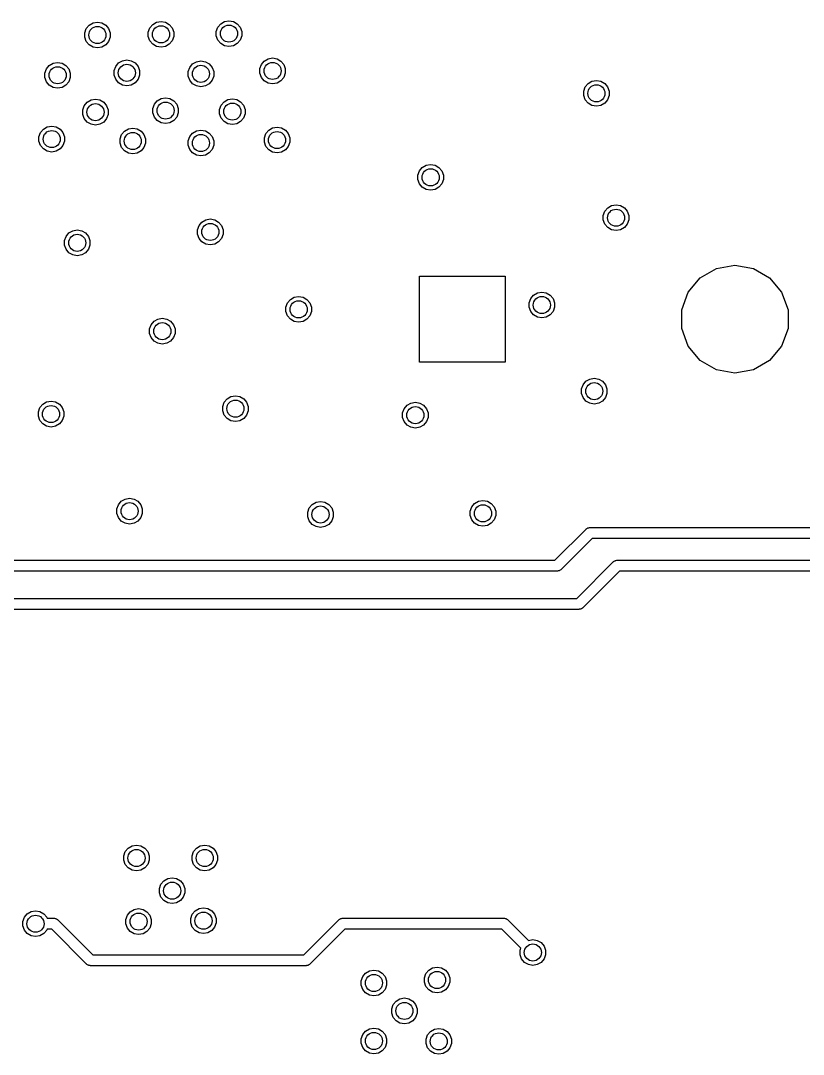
# Model space of a CAD drawing. Extents: x 10 to 287, y -200 to -10.
# Drawn here: x 143.84 to 162.07, y -67.51 to -43.44 of the extents above; entities that cross this region are included whole.
import ezdxf

# ---------------------------------------------------------------- set-up
doc = ezdxf.new("R2010")
doc.units = 0
doc.header["$MEASUREMENT"] = 0
doc.layers.add('BLACK', color=7, linetype='CONTINUOUS')

msp = doc.modelspace()

# ---------------------------------------------------------------- linework, layer by layer
at = {"layer": 'Black'}
for p, q in [((145.37, -43.6265), (145.438, -43.5464)), ((145.438, -43.5464), (145.528, -43.4942)), ((145.528, -43.4942), (145.631, -43.476)), ((145.631, -43.476), (145.734, -43.4942)), ((145.734, -43.4942), (145.824, -43.5464)), ((145.824, -43.5464), (145.891, -43.6265)), ((146.851, -43.6112), (146.918, -43.5312)), ((146.918, -43.5312), (147.009, -43.4789)), ((147.009, -43.4789), (147.112, -43.4608)), ((147.112, -43.4608), (147.215, -43.4789)), ((147.215, -43.4789), (147.305, -43.5312)), ((147.305, -43.5312), (147.372, -43.6112)), ((148.434, -43.5934), (148.501, -43.5134)), ((148.501, -43.5134), (148.591, -43.4612)), ((148.591, -43.4612), (148.694, -43.443)), ((148.694, -43.443), (148.797, -43.4612)), ((148.797, -43.4612), (148.888, -43.5134)), ((148.888, -43.5134), (148.955, -43.5934)), ((145.335, -43.7247), (145.37, -43.6265)), ((145.335, -43.8291), (145.335, -43.7247)), ((145.891, -43.6265), (145.927, -43.7247)), ((145.927, -43.7247), (145.927, -43.8291)), ((146.815, -43.7094), (146.851, -43.6112)), ((146.815, -43.8139), (146.815, -43.7094)), ((147.372, -43.6112), (147.408, -43.7094)), ((147.408, -43.7094), (147.408, -43.8139)), ((148.398, -43.6916), (148.434, -43.5934)), ((148.398, -43.7961), (148.398, -43.6916)), ((148.434, -43.8943), (148.398, -43.7961)), ((148.955, -43.5934), (148.99, -43.6916)), ((148.99, -43.7961), (148.955, -43.8943)), ((148.99, -43.6916), (148.99, -43.7961)), ((145.37, -43.9273), (145.335, -43.8291)), ((145.438, -44.0074), (145.37, -43.9273)), ((145.528, -44.0596), (145.438, -44.0074)), ((145.824, -44.0074), (145.734, -44.0596)), ((145.891, -43.9273), (145.824, -44.0074)), ((145.927, -43.8291), (145.891, -43.9273)), ((146.851, -43.9121), (146.815, -43.8139)), ((146.918, -43.9921), (146.851, -43.9121)), ((147.009, -44.0444), (146.918, -43.9921)), ((147.305, -43.9921), (147.215, -44.0444)), ((147.372, -43.9121), (147.305, -43.9921)), ((147.408, -43.8139), (147.372, -43.9121)), ((148.501, -43.9744), (148.434, -43.8943)), ((148.591, -44.0266), (148.501, -43.9744)), ((148.694, -44.0447), (148.591, -44.0266)), ((148.797, -44.0266), (148.694, -44.0447)), ((148.888, -43.9744), (148.797, -44.0266)), ((148.955, -43.8943), (148.888, -43.9744)), ((145.631, -44.0778), (145.528, -44.0596)), ((145.734, -44.0596), (145.631, -44.0778)), ((147.112, -44.0625), (147.009, -44.0444)), ((147.215, -44.0444), (147.112, -44.0625)), ((144.443, -44.5637), (144.51, -44.4837)), ((144.51, -44.4837), (144.601, -44.4314)), ((144.601, -44.4314), (144.704, -44.4133)), ((144.704, -44.4133), (144.807, -44.4314)), ((144.807, -44.4314), (144.897, -44.4837)), ((144.897, -44.4837), (144.964, -44.5637)), ((146.02, -44.606), (146.056, -44.5078)), ((146.056, -44.5078), (146.123, -44.4278)), ((146.123, -44.4278), (146.214, -44.3756)), ((146.214, -44.3756), (146.317, -44.3574)), ((146.317, -44.3574), (146.42, -44.3756)), ((146.42, -44.3756), (146.51, -44.4278)), ((146.51, -44.4278), (146.577, -44.5078)), ((146.577, -44.5078), (146.613, -44.606)), ((147.781, -44.5307), (147.848, -44.4507)), ((147.848, -44.4507), (147.938, -44.3984)), ((147.938, -44.3984), (148.041, -44.3803)), ((148.041, -44.3803), (148.144, -44.3984)), ((148.144, -44.3984), (148.235, -44.4507)), ((148.235, -44.4507), (148.302, -44.5307)), ((149.414, -44.5603), (149.45, -44.4621)), ((149.45, -44.4621), (149.517, -44.3821)), ((149.517, -44.3821), (149.607, -44.3298)), ((149.607, -44.3298), (149.71, -44.3117)), ((149.71, -44.3117), (149.813, -44.3298)), ((149.813, -44.3298), (149.904, -44.3821)), ((149.904, -44.3821), (149.971, -44.4621)), ((149.971, -44.4621), (150.006, -44.5603)), ((144.408, -44.6619), (144.443, -44.5637)), ((144.408, -44.7664), (144.408, -44.6619)), ((144.964, -44.5637), (145, -44.6619)), ((145, -44.6619), (145, -44.7664)), ((146.02, -44.7105), (146.02, -44.606)), ((146.056, -44.8087), (146.02, -44.7105)), ((146.613, -44.7105), (146.577, -44.8087)), ((146.613, -44.606), (146.613, -44.7105)), ((147.745, -44.6289), (147.781, -44.5307)), ((147.745, -44.7334), (147.745, -44.6289)), ((147.781, -44.8316), (147.745, -44.7334)), ((148.302, -44.5307), (148.338, -44.6289)), ((148.338, -44.7334), (148.302, -44.8316)), ((148.338, -44.6289), (148.338, -44.7334)), ((149.414, -44.6648), (149.414, -44.5603)), ((149.45, -44.763), (149.414, -44.6648)), ((149.517, -44.843), (149.45, -44.763)), ((149.971, -44.763), (149.904, -44.843)), ((150.006, -44.6648), (149.971, -44.763)), ((150.006, -44.5603), (150.006, -44.6648)), ((144.443, -44.8646), (144.408, -44.7664)), ((144.51, -44.9446), (144.443, -44.8646)), ((144.601, -44.9969), (144.51, -44.9446)), ((144.704, -45.015), (144.601, -44.9969)), ((144.807, -44.9969), (144.704, -45.015)), ((144.897, -44.9446), (144.807, -44.9969)), ((144.964, -44.8646), (144.897, -44.9446)), ((145, -44.7664), (144.964, -44.8646)), ((146.123, -44.8888), (146.056, -44.8087)), ((146.214, -44.941), (146.123, -44.8888)), ((146.317, -44.9591), (146.214, -44.941)), ((146.42, -44.941), (146.317, -44.9591)), ((146.51, -44.8888), (146.42, -44.941)), ((146.577, -44.8087), (146.51, -44.8888)), ((147.848, -44.9116), (147.781, -44.8316)), ((147.938, -44.9639), (147.848, -44.9116)), ((148.041, -44.982), (147.938, -44.9639)), ((148.144, -44.9639), (148.041, -44.982)), ((148.235, -44.9116), (148.144, -44.9639)), ((148.302, -44.8316), (148.235, -44.9116)), ((149.607, -44.8953), (149.517, -44.843)), ((149.71, -44.9134), (149.607, -44.8953)), ((149.813, -44.8953), (149.71, -44.9134)), ((149.904, -44.843), (149.813, -44.8953)), ((156.955, -45.0836), (156.991, -44.9854)), ((156.991, -44.9854), (157.058, -44.9053)), ((157.058, -44.9053), (157.148, -44.8531)), ((157.148, -44.8531), (157.251, -44.8349)), ((157.251, -44.8349), (157.354, -44.8531)), ((157.354, -44.8531), (157.445, -44.9053)), ((157.445, -44.9053), (157.512, -44.9854)), ((157.512, -44.9854), (157.548, -45.0836)), ((147.115, -45.2544), (147.218, -45.2363)), ((147.218, -45.2363), (147.321, -45.2544)), ((156.955, -45.188), (156.955, -45.0836)), ((156.991, -45.2862), (156.955, -45.188)), ((157.548, -45.188), (157.512, -45.2862)), ((157.548, -45.0836), (157.548, -45.188)), ((145.289, -45.5204), (145.325, -45.4222)), ((145.325, -45.4222), (145.392, -45.3422)), ((145.392, -45.3422), (145.482, -45.29)), ((145.482, -45.29), (145.585, -45.2718)), ((145.585, -45.2718), (145.688, -45.29)), ((145.688, -45.29), (145.779, -45.3422)), ((145.779, -45.3422), (145.846, -45.4222)), ((145.846, -45.4222), (145.881, -45.5204)), ((146.922, -45.4849), (146.958, -45.3867)), ((146.922, -45.5894), (146.922, -45.4849)), ((146.958, -45.3867), (147.025, -45.3066)), ((147.025, -45.3066), (147.115, -45.2544)), ((147.321, -45.2544), (147.412, -45.3066)), ((147.412, -45.3066), (147.479, -45.3867)), ((147.479, -45.3867), (147.515, -45.4849)), ((147.515, -45.4849), (147.515, -45.5894)), ((148.477, -45.5077), (148.512, -45.4095)), ((148.512, -45.4095), (148.579, -45.3295)), ((148.579, -45.3295), (148.67, -45.2773)), ((148.67, -45.2773), (148.773, -45.2591)), ((148.773, -45.2591), (148.876, -45.2773)), ((148.876, -45.2773), (148.966, -45.3295)), ((148.966, -45.3295), (149.033, -45.4095)), ((149.033, -45.4095), (149.069, -45.5077)), ((157.058, -45.3663), (156.991, -45.2862)), ((157.148, -45.4185), (157.058, -45.3663)), ((157.251, -45.4367), (157.148, -45.4185)), ((157.354, -45.4185), (157.251, -45.4367)), ((157.445, -45.3663), (157.354, -45.4185)), ((157.512, -45.2862), (157.445, -45.3663)), ((145.289, -45.6249), (145.289, -45.5204)), ((145.325, -45.7231), (145.289, -45.6249)), ((145.392, -45.8032), (145.325, -45.7231)), ((145.846, -45.7231), (145.779, -45.8032)), ((145.881, -45.6249), (145.846, -45.7231)), ((145.881, -45.5204), (145.881, -45.6249)), ((146.958, -45.6876), (146.922, -45.5894)), ((147.025, -45.7676), (146.958, -45.6876)), ((147.479, -45.6876), (147.412, -45.7676)), ((147.515, -45.5894), (147.479, -45.6876)), ((148.477, -45.6122), (148.477, -45.5077)), ((148.512, -45.7104), (148.477, -45.6122)), ((148.579, -45.7905), (148.512, -45.7104)), ((149.033, -45.7104), (148.966, -45.7905)), ((149.069, -45.6122), (149.033, -45.7104)), ((149.069, -45.5077), (149.069, -45.6122)), ((144.306, -46.0496), (144.373, -45.9696)), ((144.373, -45.9696), (144.464, -45.9173)), ((144.464, -45.9173), (144.567, -45.8992)), ((144.567, -45.8992), (144.67, -45.9173)), ((144.67, -45.9173), (144.76, -45.9696)), ((144.76, -45.9696), (144.827, -46.0496)), ((145.482, -45.8554), (145.392, -45.8032)), ((145.585, -45.8735), (145.482, -45.8554)), ((145.688, -45.8554), (145.585, -45.8735)), ((145.779, -45.8032), (145.688, -45.8554)), ((146.26, -46.0153), (146.351, -45.9631)), ((146.351, -45.9631), (146.454, -45.9449)), ((146.454, -45.9449), (146.557, -45.9631)), ((146.557, -45.9631), (146.647, -46.0153)), ((147.115, -45.8198), (147.025, -45.7676)), ((147.218, -45.838), (147.115, -45.8198)), ((147.321, -45.8198), (147.218, -45.838)), ((147.412, -45.7676), (147.321, -45.8198)), ((148.67, -45.8427), (148.579, -45.7905)), ((148.773, -45.8608), (148.67, -45.8427)), ((148.876, -45.8427), (148.773, -45.8608)), ((148.966, -45.7905), (148.876, -45.8427)), ((149.621, -45.9924), (149.711, -45.9402)), ((149.711, -45.9402), (149.814, -45.9221)), ((149.814, -45.9221), (149.917, -45.9402)), ((149.917, -45.9402), (150.008, -45.9924)), ((144.27, -46.1478), (144.306, -46.0496)), ((144.27, -46.2523), (144.27, -46.1478)), ((144.827, -46.0496), (144.863, -46.1478)), ((144.863, -46.1478), (144.863, -46.2523)), ((146.158, -46.1935), (146.193, -46.0953)), ((146.158, -46.298), (146.158, -46.1935)), ((146.193, -46.0953), (146.26, -46.0153)), ((146.647, -46.0153), (146.714, -46.0953)), ((146.714, -46.0953), (146.75, -46.1935)), ((146.75, -46.1935), (146.75, -46.298)), ((147.745, -46.2393), (147.781, -46.1411)), ((147.781, -46.1411), (147.848, -46.061)), ((147.848, -46.061), (147.938, -46.0088)), ((147.938, -46.0088), (148.041, -45.9906)), ((148.041, -45.9906), (148.144, -46.0088)), ((148.144, -46.0088), (148.235, -46.061)), ((148.235, -46.061), (148.302, -46.1411)), ((148.302, -46.1411), (148.338, -46.2393)), ((149.518, -46.1707), (149.554, -46.0725)), ((149.518, -46.2752), (149.518, -46.1707)), ((149.554, -46.0725), (149.621, -45.9924)), ((150.008, -45.9924), (150.075, -46.0725)), ((150.075, -46.0725), (150.111, -46.1707)), ((150.111, -46.1707), (150.111, -46.2752)), ((144.306, -46.3505), (144.27, -46.2523)), ((144.373, -46.4305), (144.306, -46.3505)), ((144.464, -46.4828), (144.373, -46.4305)), ((144.76, -46.4305), (144.67, -46.4828)), ((144.827, -46.3505), (144.76, -46.4305)), ((144.863, -46.2523), (144.827, -46.3505)), ((146.193, -46.3962), (146.158, -46.298)), ((146.26, -46.4763), (146.193, -46.3962)), ((146.714, -46.3962), (146.647, -46.4763)), ((146.75, -46.298), (146.714, -46.3962)), ((147.745, -46.3437), (147.745, -46.2393)), ((147.781, -46.4419), (147.745, -46.3437)), ((147.848, -46.522), (147.781, -46.4419)), ((148.302, -46.4419), (148.235, -46.522)), ((148.338, -46.3437), (148.302, -46.4419)), ((148.338, -46.2393), (148.338, -46.3437)), ((149.554, -46.3734), (149.518, -46.2752)), ((149.621, -46.4534), (149.554, -46.3734)), ((150.075, -46.3734), (150.008, -46.4534)), ((150.111, -46.2752), (150.075, -46.3734)), ((144.567, -46.5009), (144.464, -46.4828)), ((144.67, -46.4828), (144.567, -46.5009)), ((146.351, -46.5285), (146.26, -46.4763)), ((146.454, -46.5466), (146.351, -46.5285)), ((146.557, -46.5285), (146.454, -46.5466)), ((146.647, -46.4763), (146.557, -46.5285)), ((147.938, -46.5742), (147.848, -46.522)), ((148.041, -46.5924), (147.938, -46.5742)), ((148.144, -46.5742), (148.041, -46.5924)), ((148.235, -46.522), (148.144, -46.5742)), ((149.711, -46.5056), (149.621, -46.4534)), ((149.814, -46.5238), (149.711, -46.5056)), ((149.917, -46.5056), (149.814, -46.5238)), ((150.008, -46.4534), (149.917, -46.5056)), ((153.13, -46.9412), (153.197, -46.8611)), ((153.197, -46.8611), (153.288, -46.8089)), ((153.288, -46.8089), (153.391, -46.7907)), ((153.391, -46.7907), (153.494, -46.8089)), ((153.494, -46.8089), (153.584, -46.8611)), ((153.584, -46.8611), (153.651, -46.9412)), ((153.094, -47.0394), (153.13, -46.9412)), ((153.094, -47.1438), (153.094, -47.0394)), ((153.13, -47.242), (153.094, -47.1438)), ((153.651, -46.9412), (153.687, -47.0394)), ((153.687, -47.1438), (153.651, -47.242)), ((153.687, -47.0394), (153.687, -47.1438)), ((153.197, -47.3221), (153.13, -47.242)), ((153.288, -47.3743), (153.197, -47.3221)), ((153.391, -47.3925), (153.288, -47.3743)), ((153.494, -47.3743), (153.391, -47.3925)), ((153.584, -47.3221), (153.494, -47.3743)), ((153.651, -47.242), (153.584, -47.3221)), ((157.412, -47.9792), (157.448, -47.881)), ((157.448, -47.881), (157.515, -47.8009)), ((157.515, -47.8009), (157.606, -47.7487)), ((157.606, -47.7487), (157.709, -47.7305)), ((157.709, -47.7305), (157.812, -47.7487)), ((157.812, -47.7487), (157.902, -47.8009)), ((157.902, -47.8009), (157.969, -47.881)), ((157.969, -47.881), (158.005, -47.9792)), ((147.999, -48.2112), (148.066, -48.1311)), ((148.066, -48.1311), (148.157, -48.0789)), ((148.157, -48.0789), (148.26, -48.0607)), ((148.26, -48.0607), (148.363, -48.0789)), ((148.363, -48.0789), (148.453, -48.1311)), ((148.453, -48.1311), (148.52, -48.2112)), ((157.412, -48.0836), (157.412, -47.9792)), ((157.448, -48.1818), (157.412, -48.0836)), ((158.005, -48.0836), (157.969, -48.1818)), ((158.005, -47.9792), (158.005, -48.0836)), ((144.968, -48.3851), (145.058, -48.3329)), ((145.058, -48.3329), (145.161, -48.3147)), ((145.161, -48.3147), (145.264, -48.3329)), ((145.264, -48.3329), (145.354, -48.3851)), ((147.964, -48.3094), (147.999, -48.2112)), ((147.964, -48.4138), (147.964, -48.3094)), ((148.52, -48.2112), (148.556, -48.3094)), ((148.556, -48.3094), (148.556, -48.4138)), ((157.515, -48.2619), (157.448, -48.1818)), ((157.606, -48.3141), (157.515, -48.2619)), ((157.709, -48.3323), (157.606, -48.3141)), ((157.812, -48.3141), (157.709, -48.3323)), ((157.902, -48.2619), (157.812, -48.3141)), ((157.969, -48.1818), (157.902, -48.2619)), ((144.865, -48.5634), (144.9, -48.4652)), ((144.865, -48.6678), (144.865, -48.5634)), ((144.9, -48.4652), (144.968, -48.3851)), ((145.354, -48.3851), (145.422, -48.4652)), ((145.422, -48.4652), (145.457, -48.5634)), ((145.457, -48.5634), (145.457, -48.6678)), ((147.999, -48.512), (147.964, -48.4138)), ((148.066, -48.5921), (147.999, -48.512)), ((148.157, -48.6443), (148.066, -48.5921)), ((148.453, -48.5921), (148.363, -48.6443)), ((148.52, -48.512), (148.453, -48.5921)), ((148.556, -48.4138), (148.52, -48.512)), ((144.9, -48.766), (144.865, -48.6678)), ((144.968, -48.8461), (144.9, -48.766)), ((145.058, -48.8983), (144.968, -48.8461)), ((145.354, -48.8461), (145.264, -48.8983)), ((145.422, -48.766), (145.354, -48.8461)), ((145.457, -48.6678), (145.422, -48.766)), ((148.26, -48.6625), (148.157, -48.6443)), ((148.363, -48.6443), (148.26, -48.6625)), ((145.161, -48.9165), (145.058, -48.8983)), ((145.264, -48.8983), (145.161, -48.9165)), ((159.671, -49.4326), (160.048, -49.2148)), ((160.048, -49.2148), (160.477, -49.1391)), ((160.477, -49.1391), (160.906, -49.2148)), ((160.906, -49.2148), (161.284, -49.4326)), ((153.128, -51.3931), (153.128, -49.3941)), ((153.128, -49.3941), (155.127, -49.3941)), ((155.127, -49.3941), (155.127, -51.3931)), ((159.391, -49.7664), (159.671, -49.4326)), ((161.284, -49.4326), (161.564, -49.7664)), ((155.788, -49.8329), (155.878, -49.7807)), ((155.878, -49.7807), (155.981, -49.7625)), ((155.981, -49.7625), (156.084, -49.7807)), ((156.084, -49.7807), (156.175, -49.8329)), ((159.242, -50.1758), (159.391, -49.7664)), ((161.564, -49.7664), (161.713, -50.1758)), ((150.021, -50.1128), (150.057, -50.0146)), ((150.057, -50.0146), (150.124, -49.9345)), ((150.124, -49.9345), (150.214, -49.8823)), ((150.214, -49.8823), (150.317, -49.8641)), ((150.317, -49.8641), (150.42, -49.8823)), ((150.42, -49.8823), (150.511, -49.9345)), ((150.511, -49.9345), (150.578, -50.0146)), ((150.578, -50.0146), (150.613, -50.1128)), ((155.685, -50.0112), (155.721, -49.913)), ((155.685, -50.1156), (155.685, -50.0112)), ((155.721, -49.913), (155.788, -49.8329)), ((156.175, -49.8329), (156.242, -49.913)), ((156.242, -49.913), (156.278, -50.0112)), ((156.278, -50.0112), (156.278, -50.1156)), ((150.021, -50.2172), (150.021, -50.1128)), ((150.057, -50.3154), (150.021, -50.2172)), ((150.613, -50.2172), (150.578, -50.3154)), ((150.613, -50.1128), (150.613, -50.2172)), ((155.721, -50.2138), (155.685, -50.1156)), ((155.788, -50.2939), (155.721, -50.2138)), ((155.878, -50.3461), (155.788, -50.2939)), ((156.175, -50.2939), (156.084, -50.3461)), ((156.242, -50.2138), (156.175, -50.2939)), ((156.278, -50.1156), (156.242, -50.2138)), ((159.242, -50.6114), (159.242, -50.1758)), ((161.713, -50.1758), (161.713, -50.6114)), ((146.846, -50.6208), (146.882, -50.5226)), ((146.882, -50.5226), (146.949, -50.4425)), ((146.949, -50.4425), (147.039, -50.3903)), ((147.039, -50.3903), (147.142, -50.3721)), ((147.142, -50.3721), (147.245, -50.3903)), ((147.245, -50.3903), (147.336, -50.4425)), ((147.336, -50.4425), (147.403, -50.5226)), ((147.403, -50.5226), (147.438, -50.6208)), ((150.124, -50.3955), (150.057, -50.3154)), ((150.214, -50.4477), (150.124, -50.3955)), ((150.317, -50.4659), (150.214, -50.4477)), ((150.42, -50.4477), (150.317, -50.4659)), ((150.511, -50.3955), (150.42, -50.4477)), ((150.578, -50.3154), (150.511, -50.3955)), ((155.981, -50.3643), (155.878, -50.3461)), ((156.084, -50.3461), (155.981, -50.3643)), ((146.846, -50.7252), (146.846, -50.6208)), ((146.882, -50.8234), (146.846, -50.7252)), ((147.438, -50.7252), (147.403, -50.8234)), ((147.438, -50.6208), (147.438, -50.7252)), ((159.391, -51.0208), (159.242, -50.6114)), ((161.713, -50.6114), (161.564, -51.0208)), ((146.949, -50.9035), (146.882, -50.8234)), ((147.039, -50.9557), (146.949, -50.9035)), ((147.142, -50.9739), (147.039, -50.9557)), ((147.245, -50.9557), (147.142, -50.9739)), ((147.336, -50.9035), (147.245, -50.9557)), ((147.403, -50.8234), (147.336, -50.9035)), ((159.671, -51.3546), (159.391, -51.0208)), ((161.564, -51.0208), (161.284, -51.3546)), ((155.127, -51.3931), (153.128, -51.3931)), ((160.048, -51.5724), (159.671, -51.3546)), ((161.284, -51.3546), (160.906, -51.5724)), ((160.477, -51.6481), (160.048, -51.5724)), ((160.906, -51.5724), (160.477, -51.6481)), ((156.904, -52.0178), (156.94, -51.9196)), ((156.94, -51.9196), (157.007, -51.8395)), ((157.007, -51.8395), (157.098, -51.7873)), ((157.098, -51.7873), (157.201, -51.7691)), ((157.201, -51.7691), (157.304, -51.7873)), ((157.304, -51.7873), (157.394, -51.8395)), ((157.394, -51.8395), (157.461, -51.9196)), ((157.461, -51.9196), (157.497, -52.0178)), ((148.651, -52.2459), (148.741, -52.1937)), ((148.741, -52.1937), (148.844, -52.1755)), ((148.844, -52.1755), (148.947, -52.1937)), ((148.947, -52.1937), (149.037, -52.2459)), ((156.904, -52.1222), (156.904, -52.0178)), ((156.94, -52.2204), (156.904, -52.1222)), ((157.007, -52.3005), (156.94, -52.2204)), ((157.461, -52.2204), (157.394, -52.3005)), ((157.497, -52.1222), (157.461, -52.2204)), ((157.497, -52.0178), (157.497, -52.1222)), ((144.255, -52.5512), (144.291, -52.453)), ((144.291, -52.453), (144.358, -52.3729)), ((144.358, -52.3729), (144.448, -52.3207)), ((144.448, -52.3207), (144.551, -52.3025)), ((144.551, -52.3025), (144.654, -52.3207)), ((144.654, -52.3207), (144.745, -52.3729)), ((144.745, -52.3729), (144.812, -52.453)), ((144.812, -52.453), (144.848, -52.5512)), ((148.548, -52.4242), (148.583, -52.326)), ((148.548, -52.5286), (148.548, -52.4242)), ((148.583, -52.326), (148.651, -52.2459)), ((149.037, -52.2459), (149.105, -52.326)), ((149.105, -52.326), (149.14, -52.4242)), ((149.14, -52.4242), (149.14, -52.5286)), ((152.774, -52.4784), (152.842, -52.3983)), ((152.842, -52.3983), (152.932, -52.3461)), ((152.932, -52.3461), (153.035, -52.3279)), ((153.035, -52.3279), (153.138, -52.3461)), ((153.138, -52.3461), (153.228, -52.3983)), ((153.228, -52.3983), (153.296, -52.4784)), ((157.098, -52.3527), (157.007, -52.3005)), ((157.201, -52.3709), (157.098, -52.3527)), ((157.304, -52.3527), (157.201, -52.3709)), ((157.394, -52.3005), (157.304, -52.3527)), ((144.255, -52.6556), (144.255, -52.5512)), ((144.291, -52.7538), (144.255, -52.6556)), ((144.848, -52.6556), (144.812, -52.7538)), ((144.848, -52.5512), (144.848, -52.6556)), ((148.583, -52.6268), (148.548, -52.5286)), ((148.651, -52.7069), (148.583, -52.6268)), ((148.741, -52.7591), (148.651, -52.7069)), ((149.037, -52.7069), (148.947, -52.7591)), ((149.105, -52.6268), (149.037, -52.7069)), ((149.14, -52.5286), (149.105, -52.6268)), ((152.739, -52.5766), (152.774, -52.4784)), ((152.739, -52.681), (152.739, -52.5766)), ((152.774, -52.7792), (152.739, -52.681)), ((153.296, -52.4784), (153.331, -52.5766)), ((153.331, -52.681), (153.296, -52.7792)), ((153.331, -52.5766), (153.331, -52.681)), ((144.358, -52.8339), (144.291, -52.7538)), ((144.448, -52.8861), (144.358, -52.8339)), ((144.551, -52.9043), (144.448, -52.8861)), ((144.654, -52.8861), (144.551, -52.9043)), ((144.745, -52.8339), (144.654, -52.8861)), ((144.812, -52.7538), (144.745, -52.8339)), ((148.844, -52.7773), (148.741, -52.7591)), ((148.947, -52.7591), (148.844, -52.7773)), ((152.842, -52.8593), (152.774, -52.7792)), ((152.932, -52.9115), (152.842, -52.8593)), ((153.035, -52.9297), (152.932, -52.9115)), ((153.138, -52.9115), (153.035, -52.9297)), ((153.228, -52.8593), (153.138, -52.9115)), ((153.296, -52.7792), (153.228, -52.8593)), ((146.12, -54.7136), (146.187, -54.6335)), ((146.187, -54.6335), (146.277, -54.5813)), ((146.277, -54.5813), (146.38, -54.5631)), ((146.38, -54.5631), (146.483, -54.5813)), ((146.483, -54.5813), (146.574, -54.6335)), ((146.574, -54.6335), (146.641, -54.7136)), ((154.416, -54.6843), (154.507, -54.6321)), ((154.507, -54.6321), (154.61, -54.6139)), ((154.61, -54.6139), (154.713, -54.6321)), ((154.713, -54.6321), (154.803, -54.6843)), ((146.084, -54.8118), (146.12, -54.7136)), ((146.084, -54.9162), (146.084, -54.8118)), ((146.641, -54.7136), (146.676, -54.8118)), ((146.676, -54.8118), (146.676, -54.9162)), ((150.529, -54.888), (150.565, -54.7898)), ((150.565, -54.7898), (150.632, -54.7097)), ((150.632, -54.7097), (150.722, -54.6575)), ((150.722, -54.6575), (150.825, -54.6393)), ((150.825, -54.6393), (150.928, -54.6575)), ((150.928, -54.6575), (151.019, -54.7097)), ((151.019, -54.7097), (151.086, -54.7898)), ((151.086, -54.7898), (151.121, -54.888)), ((154.314, -54.8626), (154.349, -54.7644)), ((154.314, -54.967), (154.314, -54.8626)), ((154.349, -54.7644), (154.416, -54.6843)), ((154.803, -54.6843), (154.87, -54.7644)), ((154.87, -54.7644), (154.906, -54.8626)), ((154.906, -54.8626), (154.906, -54.967)), ((146.12, -55.0144), (146.084, -54.9162)), ((146.187, -55.0945), (146.12, -55.0144)), ((146.277, -55.1467), (146.187, -55.0945)), ((146.574, -55.0945), (146.483, -55.1467)), ((146.641, -55.0144), (146.574, -55.0945)), ((146.676, -54.9162), (146.641, -55.0144)), ((150.529, -54.9924), (150.529, -54.888)), ((150.565, -55.0906), (150.529, -54.9924)), ((150.632, -55.1707), (150.565, -55.0906)), ((151.086, -55.0906), (151.019, -55.1707)), ((151.121, -54.9924), (151.086, -55.0906)), ((151.121, -54.888), (151.121, -54.9924)), ((154.349, -55.0652), (154.314, -54.967)), ((154.416, -55.1453), (154.349, -55.0652)), ((154.87, -55.0652), (154.803, -55.1453)), ((154.906, -54.967), (154.87, -55.0652)), ((146.38, -55.1649), (146.277, -55.1467)), ((146.483, -55.1467), (146.38, -55.1649)), ((150.722, -55.2229), (150.632, -55.1707)), ((150.825, -55.2411), (150.722, -55.2229)), ((150.928, -55.2229), (150.825, -55.2411)), ((151.019, -55.1707), (150.928, -55.2229)), ((154.507, -55.1975), (154.416, -55.1453)), ((154.61, -55.2157), (154.507, -55.1975)), ((154.713, -55.1975), (154.61, -55.2157)), ((154.803, -55.1453), (154.713, -55.1975)), ((156.284, -56.007), (157.009, -55.2822)), ((157.009, -55.2822), (157.014, -55.279)), ((157.014, -55.279), (157.017, -55.2747)), ((157.017, -55.2747), (157.032, -55.2664)), ((157.032, -55.2664), (157.045, -55.2569)), ((157.045, -55.2569), (157.051, -55.2555)), ((157.051, -55.2555), (157.056, -55.2527)), ((157.056, -55.2527), (157.072, -55.2498)), ((157.072, -55.2498), (157.088, -55.2455)), ((157.088, -55.2455), (157.093, -55.246)), ((157.093, -55.246), (157.099, -55.245)), ((157.099, -55.245), (167.767, -55.245)), ((157.152, -55.499), (156.427, -56.2238)), ((167.767, -55.499), (157.152, -55.499)), ((139.08, -56.007), (144.018, -56.007)), ((144.018, -56.007), (156.284, -56.007)), ((156.792, -56.896), (157.644, -56.0442)), ((157.644, -56.0442), (157.649, -56.041)), ((157.649, -56.041), (157.652, -56.0367)), ((157.652, -56.0367), (157.667, -56.0284)), ((157.667, -56.0284), (157.68, -56.0189)), ((157.68, -56.0189), (157.686, -56.0175)), ((157.686, -56.0175), (157.691, -56.0147)), ((157.691, -56.0147), (157.707, -56.0118)), ((157.707, -56.0118), (157.723, -56.0075)), ((157.723, -56.0075), (157.728, -56.008)), ((157.728, -56.008), (157.734, -56.007)), ((157.734, -56.007), (164.719, -56.007)), ((144.018, -56.261), (139.08, -56.261)), ((156.337, -56.261), (144.018, -56.261)), ((156.343, -56.26), (156.337, -56.261)), ((156.348, -56.2605), (156.343, -56.26)), ((156.364, -56.2562), (156.348, -56.2605)), ((156.38, -56.2533), (156.364, -56.2562)), ((156.385, -56.2505), (156.38, -56.2533)), ((156.391, -56.2491), (156.385, -56.2505)), ((156.404, -56.2396), (156.391, -56.2491)), ((156.419, -56.2313), (156.404, -56.2396)), ((156.422, -56.227), (156.419, -56.2313)), ((156.427, -56.2238), (156.422, -56.227)), ((157.787, -56.261), (156.935, -57.1128)), ((164.719, -56.261), (157.787, -56.261)), ((139.207, -56.896), (156.792, -56.896)), ((156.845, -57.15), (139.207, -57.15)), ((156.851, -57.149), (156.845, -57.15)), ((156.856, -57.1495), (156.851, -57.149)), ((156.872, -57.1452), (156.856, -57.1495)), ((156.888, -57.1423), (156.872, -57.1452)), ((156.893, -57.1395), (156.888, -57.1423)), ((156.899, -57.1381), (156.893, -57.1395)), ((156.912, -57.1286), (156.899, -57.1381)), ((156.927, -57.1203), (156.912, -57.1286)), ((156.93, -57.116), (156.927, -57.1203)), ((156.935, -57.1128), (156.93, -57.116)), ((146.244, -62.8878), (146.279, -62.7896)), ((146.279, -62.7896), (146.347, -62.7095)), ((146.347, -62.7095), (146.437, -62.6573)), ((146.437, -62.6573), (146.54, -62.6391)), ((146.54, -62.6391), (146.643, -62.6573)), ((146.643, -62.6573), (146.733, -62.7095)), ((146.733, -62.7095), (146.801, -62.7896)), ((146.801, -62.7896), (146.836, -62.8878)), ((147.834, -62.8878), (147.869, -62.7896)), ((147.869, -62.7896), (147.937, -62.7095)), ((147.937, -62.7095), (148.027, -62.6573)), ((148.027, -62.6573), (148.13, -62.6391)), ((148.13, -62.6391), (148.233, -62.6573)), ((148.233, -62.6573), (148.323, -62.7095)), ((148.323, -62.7095), (148.391, -62.7896)), ((148.391, -62.7896), (148.426, -62.8878)), ((146.244, -62.9922), (146.244, -62.8878)), ((146.279, -63.0904), (146.244, -62.9922)), ((146.836, -62.9922), (146.801, -63.0904)), ((146.836, -62.8878), (146.836, -62.9922)), ((147.834, -62.9922), (147.834, -62.8878)), ((147.869, -63.0904), (147.834, -62.9922)), ((148.426, -62.9922), (148.391, -63.0904)), ((148.426, -62.8878), (148.426, -62.9922)), ((146.347, -63.1705), (146.279, -63.0904)), ((146.437, -63.2227), (146.347, -63.1705)), ((146.54, -63.2409), (146.437, -63.2227)), ((146.643, -63.2227), (146.54, -63.2409)), ((146.733, -63.1705), (146.643, -63.2227)), ((146.801, -63.0904), (146.733, -63.1705)), ((147.937, -63.1705), (147.869, -63.0904)), ((148.027, -63.2227), (147.937, -63.1705)), ((148.13, -63.2409), (148.027, -63.2227)), ((148.233, -63.2227), (148.13, -63.2409)), ((148.323, -63.1705), (148.233, -63.2227)), ((148.391, -63.0904), (148.323, -63.1705)), ((147.11, -63.5506), (147.177, -63.4705)), ((147.177, -63.4705), (147.268, -63.4183)), ((147.268, -63.4183), (147.371, -63.4001)), ((147.371, -63.4001), (147.474, -63.4183)), ((147.474, -63.4183), (147.564, -63.4705)), ((147.564, -63.4705), (147.631, -63.5506)), ((147.074, -63.6488), (147.11, -63.5506)), ((147.074, -63.7532), (147.074, -63.6488)), ((147.11, -63.8514), (147.074, -63.7532)), ((147.631, -63.5506), (147.667, -63.6488)), ((147.667, -63.7532), (147.631, -63.8514)), ((147.667, -63.6488), (147.667, -63.7532)), ((147.177, -63.9315), (147.11, -63.8514)), ((147.268, -63.9837), (147.177, -63.9315)), ((147.371, -64.0019), (147.268, -63.9837)), ((147.474, -63.9837), (147.371, -64.0019)), ((147.564, -63.9315), (147.474, -63.9837)), ((147.631, -63.8514), (147.564, -63.9315)), ((143.929, -64.3196), (143.997, -64.2395)), ((143.997, -64.2395), (144.087, -64.1873)), ((144.087, -64.1873), (144.19, -64.1691)), ((144.19, -64.1691), (144.293, -64.1873)), ((144.293, -64.1873), (144.383, -64.2395)), ((144.383, -64.2395), (144.451, -64.3196)), ((146.329, -64.2696), (146.397, -64.1895)), ((146.397, -64.1895), (146.487, -64.1373)), ((146.487, -64.1373), (146.59, -64.1191)), ((146.59, -64.1191), (146.693, -64.1373)), ((146.693, -64.1373), (146.783, -64.1895)), ((146.783, -64.1895), (146.851, -64.2696)), ((147.804, -64.3478), (147.839, -64.2496)), ((147.839, -64.2496), (147.907, -64.1695)), ((147.907, -64.1695), (147.997, -64.1173)), ((147.997, -64.1173), (148.1, -64.0991)), ((148.1, -64.0991), (148.203, -64.1173)), ((148.203, -64.1173), (148.293, -64.1695)), ((148.293, -64.1695), (148.361, -64.2496)), ((148.361, -64.2496), (148.396, -64.3478)), ((143.894, -64.4178), (143.929, -64.3196)), ((143.894, -64.5222), (143.894, -64.4178)), ((144.451, -64.3196), (144.459, -64.343)), ((144.459, -64.343), (144.62, -64.343)), ((144.62, -64.343), (144.626, -64.344)), ((144.626, -64.344), (144.631, -64.3435)), ((144.631, -64.3435), (144.647, -64.3478)), ((144.647, -64.3478), (144.663, -64.3507)), ((144.663, -64.3507), (144.668, -64.3535)), ((144.668, -64.3535), (144.674, -64.3549)), ((144.674, -64.3549), (144.687, -64.3644)), ((144.687, -64.3644), (144.702, -64.3727)), ((144.702, -64.3727), (144.705, -64.377)), ((144.705, -64.377), (144.71, -64.3802)), ((144.71, -64.3802), (145.523, -65.193)), ((146.294, -64.3678), (146.329, -64.2696)), ((146.294, -64.4722), (146.294, -64.3678)), ((146.329, -64.5704), (146.294, -64.4722)), ((146.851, -64.2696), (146.886, -64.3678)), ((146.886, -64.4722), (146.851, -64.5704)), ((146.886, -64.3678), (146.886, -64.4722)), ((147.804, -64.4522), (147.804, -64.3478)), ((147.839, -64.5504), (147.804, -64.4522)), ((148.396, -64.4522), (148.361, -64.5504)), ((148.396, -64.3478), (148.396, -64.4522)), ((150.437, -65.193), (151.25, -64.3802)), ((151.25, -64.3802), (151.255, -64.377)), ((151.255, -64.377), (151.258, -64.3727)), ((151.258, -64.3727), (151.273, -64.3644)), ((151.273, -64.3644), (151.286, -64.3549)), ((151.286, -64.3549), (151.292, -64.3535)), ((151.292, -64.3535), (151.297, -64.3507)), ((151.297, -64.3507), (151.313, -64.3478)), ((151.313, -64.3478), (151.329, -64.3435)), ((151.329, -64.3435), (151.334, -64.344)), ((151.334, -64.344), (151.34, -64.343)), ((151.34, -64.343), (155.1, -64.343)), ((155.1, -64.343), (155.106, -64.344)), ((155.106, -64.344), (155.111, -64.3435)), ((155.111, -64.3435), (155.127, -64.3478)), ((155.127, -64.3478), (155.143, -64.3507)), ((155.143, -64.3507), (155.148, -64.3535)), ((155.148, -64.3535), (155.154, -64.3549)), ((155.154, -64.3549), (155.167, -64.3644)), ((155.167, -64.3644), (155.182, -64.3727)), ((155.182, -64.3727), (155.185, -64.377)), ((155.185, -64.377), (155.19, -64.3802)), ((155.19, -64.3802), (155.667, -64.8574)), ((143.929, -64.6204), (143.894, -64.5222)), ((143.997, -64.7005), (143.929, -64.6204)), ((144.087, -64.7527), (143.997, -64.7005)), ((144.383, -64.7005), (144.293, -64.7527)), ((144.451, -64.6204), (144.383, -64.7005)), ((144.459, -64.597), (144.451, -64.6204)), ((144.567, -64.597), (144.459, -64.597)), ((145.38, -65.4098), (144.567, -64.597)), ((146.397, -64.6505), (146.329, -64.5704)), ((146.487, -64.7027), (146.397, -64.6505)), ((146.59, -64.7209), (146.487, -64.7027)), ((146.693, -64.7027), (146.59, -64.7209)), ((146.783, -64.6505), (146.693, -64.7027)), ((146.851, -64.5704), (146.783, -64.6505)), ((147.907, -64.6305), (147.839, -64.5504)), ((147.997, -64.6827), (147.907, -64.6305)), ((148.1, -64.7009), (147.997, -64.6827)), ((148.203, -64.6827), (148.1, -64.7009)), ((148.293, -64.6305), (148.203, -64.6827)), ((148.361, -64.5504), (148.293, -64.6305)), ((151.393, -64.597), (150.58, -65.4098)), ((155.047, -64.597), (151.393, -64.597)), ((155.491, -65.0405), (155.047, -64.597)), ((144.19, -64.7709), (144.087, -64.7527)), ((144.293, -64.7527), (144.19, -64.7709)), ((155.667, -64.8573), (155.77, -64.8391)), ((155.667, -64.8574), (155.667, -64.8573)), ((155.77, -64.8391), (155.873, -64.8573)), ((155.873, -64.8573), (155.963, -64.9095)), ((155.963, -64.9095), (156.031, -64.9896)), ((145.523, -65.193), (150.437, -65.193)), ((155.474, -65.0878), (155.491, -65.0405)), ((155.474, -65.1922), (155.474, -65.0878)), ((155.509, -65.2904), (155.474, -65.1922)), ((156.031, -64.9896), (156.066, -65.0878)), ((156.066, -65.1922), (156.031, -65.2904)), ((156.066, -65.0878), (156.066, -65.1922)), ((145.385, -65.413), (145.38, -65.4098)), ((145.388, -65.4173), (145.385, -65.413)), ((145.403, -65.4256), (145.388, -65.4173)), ((145.416, -65.4351), (145.403, -65.4256)), ((145.422, -65.4365), (145.416, -65.4351)), ((145.427, -65.4393), (145.422, -65.4365)), ((145.443, -65.4422), (145.427, -65.4393)), ((145.459, -65.4465), (145.443, -65.4422)), ((145.464, -65.446), (145.459, -65.4465)), ((145.47, -65.447), (145.464, -65.446)), ((150.49, -65.447), (145.47, -65.447)), ((150.496, -65.446), (150.49, -65.447)), ((150.501, -65.4465), (150.496, -65.446)), ((150.517, -65.4422), (150.501, -65.4465)), ((150.533, -65.4393), (150.517, -65.4422)), ((150.538, -65.4365), (150.533, -65.4393)), ((150.544, -65.4351), (150.538, -65.4365)), ((150.557, -65.4256), (150.544, -65.4351)), ((150.572, -65.4173), (150.557, -65.4256)), ((150.575, -65.413), (150.572, -65.4173)), ((150.58, -65.4098), (150.575, -65.413)), ((155.577, -65.3705), (155.509, -65.2904)), ((155.667, -65.4227), (155.577, -65.3705)), ((155.77, -65.4409), (155.667, -65.4227)), ((155.873, -65.4227), (155.77, -65.4409)), ((155.963, -65.3705), (155.873, -65.4227)), ((156.031, -65.2904), (155.963, -65.3705)), ((151.774, -65.7978), (151.809, -65.6996)), ((151.809, -65.6996), (151.877, -65.6195)), ((151.877, -65.6195), (151.967, -65.5673)), ((151.967, -65.5673), (152.07, -65.5491)), ((152.07, -65.5491), (152.173, -65.5673)), ((152.173, -65.5673), (152.263, -65.6195)), ((152.263, -65.6195), (152.331, -65.6996)), ((152.331, -65.6996), (152.366, -65.7978)), ((153.244, -65.7278), (153.279, -65.6296)), ((153.279, -65.6296), (153.347, -65.5495)), ((153.347, -65.5495), (153.437, -65.4973)), ((153.437, -65.4973), (153.54, -65.4791)), ((153.54, -65.4791), (153.643, -65.4973)), ((153.643, -65.4973), (153.733, -65.5495)), ((153.733, -65.5495), (153.801, -65.6296)), ((153.801, -65.6296), (153.836, -65.7278)), ((151.774, -65.9022), (151.774, -65.7978)), ((151.809, -66.0004), (151.774, -65.9022)), ((152.366, -65.9022), (152.331, -66.0004)), ((152.366, -65.7978), (152.366, -65.9022)), ((153.244, -65.8322), (153.244, -65.7278)), ((153.279, -65.9304), (153.244, -65.8322)), ((153.347, -66.0105), (153.279, -65.9304)), ((153.801, -65.9304), (153.733, -66.0105)), ((153.836, -65.8322), (153.801, -65.9304)), ((153.836, -65.7278), (153.836, -65.8322)), ((151.877, -66.0805), (151.809, -66.0004)), ((151.967, -66.1327), (151.877, -66.0805)), ((152.07, -66.1509), (151.967, -66.1327)), ((152.173, -66.1327), (152.07, -66.1509)), ((152.263, -66.0805), (152.173, -66.1327)), ((152.331, -66.0004), (152.263, -66.0805)), ((153.437, -66.0627), (153.347, -66.0105)), ((153.54, -66.0809), (153.437, -66.0627)), ((153.643, -66.0627), (153.54, -66.0809)), ((153.733, -66.0105), (153.643, -66.0627)), ((152.484, -66.4478), (152.519, -66.3496)), ((152.519, -66.3496), (152.587, -66.2695)), ((152.587, -66.2695), (152.677, -66.2173)), ((152.677, -66.2173), (152.78, -66.1991)), ((152.78, -66.1991), (152.883, -66.2173)), ((152.883, -66.2173), (152.973, -66.2695)), ((152.973, -66.2695), (153.041, -66.3496)), ((153.041, -66.3496), (153.076, -66.4478)), ((152.484, -66.5522), (152.484, -66.4478)), ((152.519, -66.6504), (152.484, -66.5522)), ((152.587, -66.7305), (152.519, -66.6504)), ((153.041, -66.6504), (152.973, -66.7305)), ((153.076, -66.5522), (153.041, -66.6504)), ((153.076, -66.4478), (153.076, -66.5522)), ((151.967, -66.9173), (152.07, -66.8991)), ((152.07, -66.8991), (152.173, -66.9173)), ((152.677, -66.7827), (152.587, -66.7305)), ((152.78, -66.8009), (152.677, -66.7827)), ((152.883, -66.7827), (152.78, -66.8009)), ((152.973, -66.7305), (152.883, -66.7827)), ((151.774, -67.1478), (151.809, -67.0496)), ((151.774, -67.2522), (151.774, -67.1478)), ((151.809, -67.0496), (151.877, -66.9695)), ((151.877, -66.9695), (151.967, -66.9173)), ((152.173, -66.9173), (152.263, -66.9695)), ((152.263, -66.9695), (152.331, -67.0496)), ((152.331, -67.0496), (152.366, -67.1478)), ((152.366, -67.1478), (152.366, -67.2522)), ((153.284, -67.1578), (153.319, -67.0596)), ((153.319, -67.0596), (153.387, -66.9795)), ((153.387, -66.9795), (153.477, -66.9273)), ((153.477, -66.9273), (153.58, -66.9091)), ((153.58, -66.9091), (153.683, -66.9273)), ((153.683, -66.9273), (153.773, -66.9795)), ((153.773, -66.9795), (153.841, -67.0596)), ((153.841, -67.0596), (153.876, -67.1578)), ((151.809, -67.3504), (151.774, -67.2522)), ((151.877, -67.4305), (151.809, -67.3504)), ((152.331, -67.3504), (152.263, -67.4305)), ((152.366, -67.2522), (152.331, -67.3504)), ((153.284, -67.2622), (153.284, -67.1578)), ((153.319, -67.3604), (153.284, -67.2622)), ((153.387, -67.4405), (153.319, -67.3604)), ((153.841, -67.3604), (153.773, -67.4405)), ((153.876, -67.2622), (153.841, -67.3604)), ((153.876, -67.1578), (153.876, -67.2622)), ((151.967, -67.4827), (151.877, -67.4305)), ((152.07, -67.5009), (151.967, -67.4827)), ((152.173, -67.4827), (152.07, -67.5009)), ((152.263, -67.4305), (152.173, -67.4827)), ((153.477, -67.4927), (153.387, -67.4405)), ((153.58, -67.5109), (153.477, -67.4927)), ((153.683, -67.4927), (153.58, -67.5109)), ((153.773, -67.4405), (153.683, -67.4927))]:
    msp.add_line(p, q, dxfattribs=at)
for centre in [(147.112, -43.7617), (148.694, -43.7439), (145.631, -43.7769), (144.704, -44.7142), (146.317, -44.6583), (148.041, -44.6811), (149.71, -44.6126), (157.251, -45.1358), (145.585, -45.5727), (147.218, -45.5371), (148.773, -45.56), (144.567, -46.2001), (146.454, -46.2458), (148.041, -46.2915), (149.814, -46.2229), (153.391, -47.0916), (157.709, -48.0314), (148.26, -48.3616), (145.161, -48.6156), (150.317, -50.165), (155.981, -50.0634), (147.142, -50.673), (157.201, -52.07), (144.551, -52.6034), (148.844, -52.4764), (153.035, -52.6288), (146.38, -54.864), (150.825, -54.9402), (154.61, -54.9148), (146.54, -62.94), (148.13, -62.94), (147.371, -63.701), (146.59, -64.42), (148.1, -64.4), (144.19, -64.47), (155.77, -65.14), (152.07, -65.85), (153.54, -65.78), (152.78, -66.5), (152.07, -67.2), (153.58, -67.21)]:
    msp.add_circle(centre, 0.1994, dxfattribs=at)

doc.saveas('drawing.dxf')
